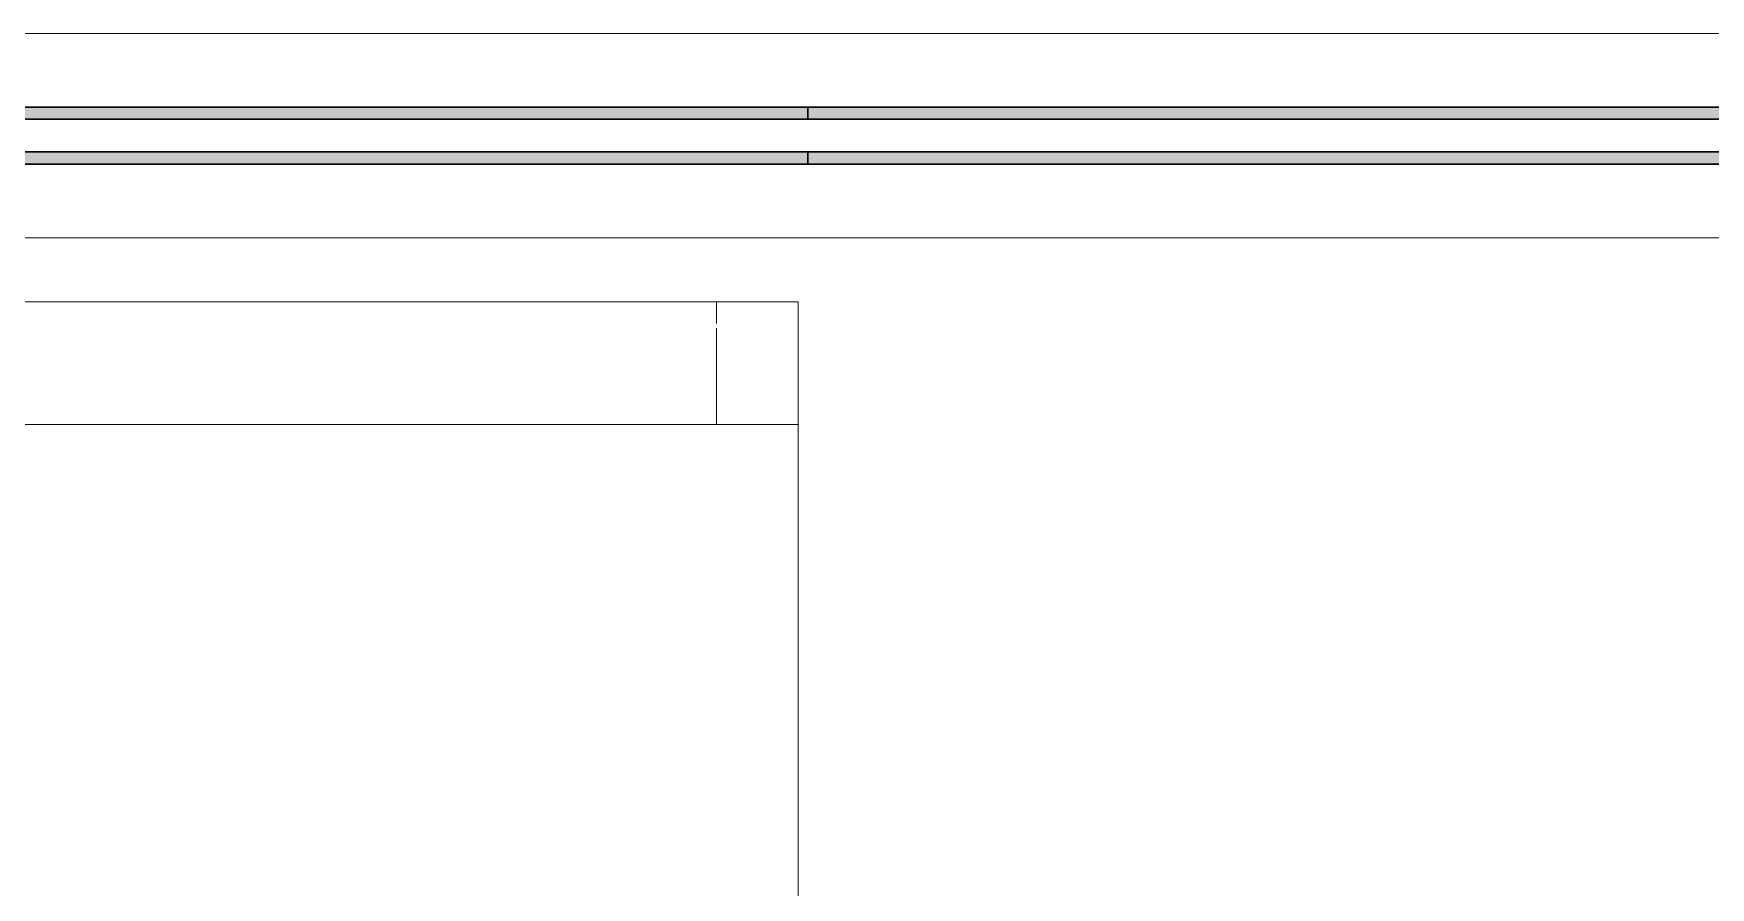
# Model space of a CAD drawing. Header units: millimetres. Extents: x 79795 to 317870, y -36033 to 97293.
# Drawn here: x 192972 to 193793, y 13189 to 13607 of the extents above; entities that cross this region are included whole.
import ezdxf

# ---------------------------------------------------------------- set-up
doc = ezdxf.new("R2010")
doc.units = ezdxf.units.MM
doc.header["$MEASUREMENT"] = 0
for name, color, linetype, lineweight in [('CSM-STL-XX-ZZ-M3-A-XXXX-00001_detached _19_04_21__rvt-1-Level 4$0$A-GLAZ-CURT', 7, 'CONTINUOUS', 9), ('CSM-STL-XX-ZZ-M3-A-XXXX-00001_detached _19_04_21__rvt-1-Level 4$0$A-GLAZ-CWMG', 7, 'CONTINUOUS', 9), ('I-FURN', 8, 'CONTINUOUS', 9)]:
    doc.layers.add(name, color=color, linetype=linetype, lineweight=lineweight)

msp = doc.modelspace()

# ---------------------------------------------------------------- hatches: boundary and pattern name
at = {"layer": 'CSM-STL-XX-ZZ-M3-A-XXXX-00001_detached _19_04_21__rvt-1-Level 4$0$A-GLAZ-CURT'}
h = msp.add_hatch(color=256, dxfattribs=at)
h.paths.add_polyline_path([(193350.83, 13543.33), (193350.83, 13549.33), (192500.83, 13549.33), (192500.83, 13543.33), (193313.73, 13543.33)], flags=0)
h.paths.add_polyline_path([(193350.83, 13565.33), (193350.83, 13571.33), (192500.83, 13571.33), (192500.83, 13565.33), (193313.73, 13565.33)], flags=0)
h = msp.add_hatch(color=256, dxfattribs=at)
h.paths.add_polyline_path([(193350.83, 13543.33), (194250.83, 13543.33), (194250.83, 13549.33), (193350.83, 13549.33)], flags=0)
h.paths.add_polyline_path([(194250.83, 13565.33), (194250.83, 13571.33), (193350.83, 13571.33), (193350.83, 13565.33), (193867.77, 13565.33)], flags=0)

# ---------------------------------------------------------------- linework, layer by layer
at = {"layer": 'CSM-STL-XX-ZZ-M3-A-XXXX-00001_detached _19_04_21__rvt-1-Level 4$0$A-GLAZ-CURT', "lineweight": 30}
for p, q in [((193350.83, 13571.33), (192500.83, 13571.33)), ((194250.83, 13571.33), (193350.83, 13571.33)), ((193350.83, 13571.33), (193350.83, 13565.33)), ((193350.83, 13565.33), (193350.83, 13571.33)), ((192500.83, 13565.33), (193350.83, 13565.33)), ((193350.83, 13565.33), (194250.83, 13565.33)), ((193350.83, 13549.33), (192500.83, 13549.33)), ((194250.83, 13549.33), (193350.83, 13549.33)), ((193350.83, 13549.33), (193350.83, 13543.33)), ((193350.83, 13543.33), (193350.83, 13549.33)), ((192500.83, 13543.33), (193350.83, 13543.33)), ((193350.83, 13543.33), (194250.83, 13543.33))]:
    msp.add_line(p, q, dxfattribs=at)
at = {"layer": 'CSM-STL-XX-ZZ-M3-A-XXXX-00001_detached _19_04_21__rvt-1-Level 4$0$A-GLAZ-CWMG'}
for p, q in [((193350.83, 13607.33), (192500.83, 13607.33)), ((194250.83, 13607.33), (193350.83, 13607.33)), ((193350.83, 13507.33), (192500.83, 13507.33)), ((194250.83, 13507.33), (193350.83, 13507.33))]:
    msp.add_line(p, q, dxfattribs=at)
at = {"layer": 'I-FURN'}
for p, q in [((193306.09, 13475.97), (191786.09, 13475.97)), ((193346.09, 13475.97), (192546.09, 13475.97)), ((192546.09, 13475.97), (193346.09, 13475.97)), ((192911.09, 13475.97), (193346.09, 13475.97)), ((193346.09, 13475.97), (193306.09, 13475.97)), ((193306.09, 13475.97), (193306.09, 13465.39)), ((193306.09, 13475.97), (193306.09, 13465.39)), ((193346.09, 12075.97), (193346.09, 13475.97)), ((193346.09, 13475.97), (193346.09, 12075.97)), ((193346.09, 13415.97), (193346.09, 13475.97)), ((193346.09, 13475.97), (193346.09, 13415.97)), ((193306.09, 13463.08), (193306.09, 13415.97)), ((193306.09, 13463.08), (193306.09, 13415.97)), ((191786.09, 13415.97), (193306.09, 13415.97)), ((193346.09, 13415.97), (192911.09, 13415.97)), ((193306.09, 13415.97), (193346.09, 13415.97))]:
    msp.add_line(p, q, dxfattribs=at)

doc.saveas('drawing.dxf')
